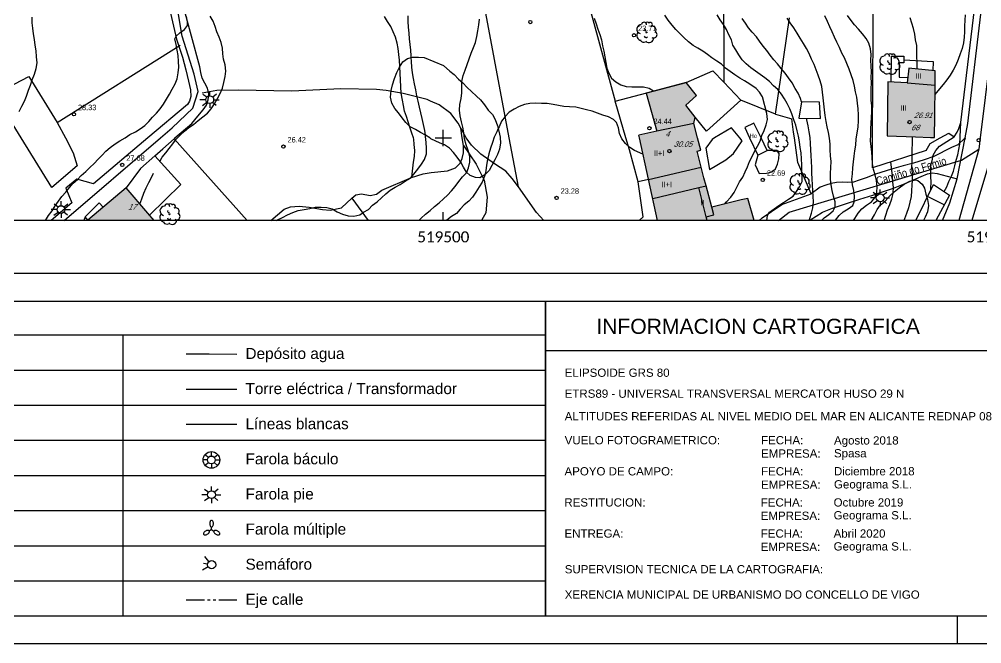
# Model space of a CAD drawing. Header units: millimetres. Extents: x 0 to 759000, y 0 to 594000.
# Drawn here: x 384265 to 559462, y 1 to 113585 of the extents above; entities that cross this region are included whole.
import ezdxf
from ezdxf.enums import TextEntityAlignment as Align

# ---------------------------------------------------------------- set-up
doc = ezdxf.new("R2010")
doc.units = ezdxf.units.MM
doc.header["$LTSCALE"] = 0.05
doc.linetypes.add('CONTINU', pattern=[0, 0])
doc.layers.get('0').update_dxf_attribs({"color": 250})
doc.styles.add('Legend', font='calibri.ttf')
doc.styles.get("Standard").update_dxf_attribs({"font": 'arial.ttf'})
doc.styles.add('Style-Arial', font='arial.ttf')

# ---------------------------------------------------------------- blocks, each defined once
blk = doc.blocks.new('COTAP')
at = {"color": 0}
blk.add_circle((0, 0), 0.3, dxfattribs=at)
blk = doc.blocks.new('ARBOL')
at = {"color": 0}
blk.add_circle((0, 0), 0.0939, dxfattribs=at)
for centre, radius, start, end in [((-0.45, 1.37), 0.48, 359.2878, 173.6078), ((0.16, 1.55), 0.336, 23.1565, 160.4665), ((0.7, 1.41), 0.384, 301.578, 139.328), ((-0.9, 0.61), 0.852, 92.28, 254.58), ((-0.15, 0.51), 0.192, 119.14, 310.56), ((1.05, 0.46), 0.708, 319.8556, 114.7656), ((1.31, -0.4), 0.612, 235.5275, 62.0275), ((-0.89, -0.54), 0.888, 142.64, 266.54), ((-0.48, -1.08), 0.72, 213.78, 295.32), ((-0.06, -0.61), 0.336, 189.64, 323.88), ((0.48, -1), 0.852, 224.67, 0.24)]:
    blk.add_arc(centre, radius, start, end, dxfattribs=at)
blk = doc.blocks.new('FAROLA')
at = {"color": 0}
for p, q in [((-0.71, 0), (-1.79, 0)), ((-1.26, 1.02), (-0.51, 0.49)), ((0, 0.71), (0, 1.51)), ((1.21, 0.98), (0.55, 0.45)), ((0.71, 0), (1.71, 0)), ((-1.3, -1.04), (-0.51, -0.48)), ((0, -0.71), (0, -1.51)), ((1.17, -1.04), (0.51, -0.49))]:
    blk.add_line(p, q, dxfattribs=at)
blk.add_circle((0, 0), 0.71, dxfattribs=at)

msp = doc.modelspace()

# ---------------------------------------------------------------- hatches: boundary and pattern name
at = {"true_color": 0xafafaf}
for points in [[(546762, 104620), (546172, 104680), (545892, 102030), (542382, 102220), (542232, 92370), (547392, 92200), (550132, 92100), (550882, 92080), (550912, 96040), (550962, 101600), (550982, 104190)], [(500470, 77000), (497142, 92000), (497022, 92520), (500322, 93210), (498392, 100170), (505662, 102060), (507532, 99710), (505592, 97960), (507322, 95800), (507052, 94620), (507722, 92000), (508302, 89790), (507682, 89610), (508412, 86700), (508902, 84760), (509282, 83260), (510342, 79420), (515692, 80720), (516902, 81010), (518062, 77000)], [(396826, 77000), (396772, 77060), (403712, 82910), (407652, 78330), (408795, 77000)]]:
    msp.add_hatch(color=253, dxfattribs=at).paths.add_polyline_path(points, flags=0)

# ---------------------------------------------------------------- linework, layer by layer
for p, q in [((480048, 56103), (95462, 56103)), ((403131, 56102), (403131, 4998)), ((480048, 53319), (572548, 53319)), ((480048, 49715), (95462, 49715)), ((480048, 43327), (95462, 43327)), ((480048, 36939), (95462, 36939)), ((480048, 30551), (95462, 30551)), ((480048, 24163), (95462, 24163)), ((480048, 17775), (95462, 17775)), ((480048, 11387), (95462, 11387)), ((555000, 5001), (555000, 1))]:
    msp.add_line(p, q)
at = {"color": 7}
for p, q in [((418530, 33436), (417730, 33436)), ((418071, 34392), (418730, 33926)), ((419240, 34146), (419240, 34946)), ((420413, 34386), (419792, 33882)), ((419950, 33436), (420750, 33436)), ((418066, 32486), (418730, 32956)), ((419240, 32726), (419240, 31926)), ((420367, 32431), (419751, 32943)), ((418008, 28129), (418758, 27599)), ((419268, 27819), (419268, 28619)), ((420478, 28089), (419821, 27555)), ((418558, 27109), (417478, 27109)), ((417968, 26069), (418758, 26629)), ((419268, 26399), (419268, 25599)), ((420438, 26069), (419779, 26617)), ((419978, 27109), (420978, 27109)), ((419276, 20751), (419276, 21251)), ((419276, 20751), (418843, 20501)), ((419276, 20751), (419709, 20501)), ((418795, 14941), (418019, 15856)), ((418545, 14487), (417825, 14610)), ((418633, 13995), (417596, 13392))]:
    msp.add_line(p, q, dxfattribs=at)
for points in [[(0, 594000), (759000, 594000), (759000, 3), (0, 3)], [(18993, 589000), (754000, 589000), (754000, 67319), (18993, 67319)], [(19000, 62319), (754000, 62319), (754000, 5001), (19000, 5001)]]:
    msp.add_lwpolyline(points, close=True)
at = {"ltscale": 0.25, "flags": 128}
for points in [[(553382, 265990), (554152, 256160), (555932, 241850), (557952, 235210), (560472, 222280), (562592, 198540), (563482, 187390), (562102, 143700), (562652, 136430), (561902, 114050), (559192, 92000), (558942, 89930)], [(392432, 77000), (409982, 92000), (412122, 93820), (415842, 97410), (416812, 100440), (416122, 103610), (413912, 110510), (411292, 125960), (409362, 136440), (408122, 139200), (406332, 140990), (403852, 142090), (400122, 141820), (390742, 139470), (377232, 136850)], [(522486, 77000), (524412, 78520), (555762, 87980), (558942, 89930)], [(558942, 89930), (555270, 77000)]]:
    msp.add_lwpolyline(points, dxfattribs=at)
at = {"flags": 128}
for points in [[(556452, 92000), (556902, 94600), (559312, 114540), (560222, 122920), (560292, 134690), (559982, 150790), (560362, 167250), (561102, 189990), (560912, 193610), (560472, 194580), (559482, 194850), (558332, 194620)], [(549342, 89690), (539602, 86580), (539572, 92000), (539562, 93000), (539732, 119990), (540502, 143710), (549462, 144750), (551772, 152660), (558512, 151600)], [(553492, 92890), (554412, 92210), (555012, 93060), (555302, 93740), (555672, 94820), (558402, 117500), (558662, 120540), (558792, 122490), (558902, 126260), (558922, 132330), (558782, 135560), (558352, 145450), (558402, 147570), (558512, 151600)], [(412602, 92000), (415692, 94650), (416792, 95970), (417762, 97090), (418322, 97940), (418672, 98960), (418782, 100020), (418542, 101040), (418042, 101950), (417572, 102870), (417342, 103890), (417112, 104930), (414082, 116060), (411382, 131540), (407872, 144870), (388452, 140610)], [(475122, 83080), (473452, 92000), (465262, 135770)], [(409392, 125230), (412872, 109980), (413962, 106670), (414572, 104390), (415102, 102330), (415432, 100740), (415522, 99530), (415242, 98710), (414872, 98080), (407672, 92000), (397802, 83670), (394722, 84500), (392752, 82890), (393852, 80190), (390087, 77000)], [(512452, 121990), (512492, 102130)], [(455722, 84840), (456022, 87620), (456202, 88640), (456272, 89730), (456172, 90780), (456062, 91790), (456002, 92000), (455752, 92870), (455382, 93930), (455062, 94920), (454742, 95870), (454402, 96870), (454182, 97890), (454022, 98890), (453812, 100160), (453482, 106120), (453382, 107190), (453252, 108270), (453052, 109260), (452752, 110300), (452352, 111270), (451902, 112290), (451312, 113180), (450762, 114090)], [(488112, 115540), (492762, 98700)], [(521902, 96300), (524452, 113850)], [(391192, 94820), (413582, 108860)], [(543002, 102190), (543012, 106880), (545272, 106900), (545292, 105640), (544442, 105670), (544422, 103080), (545992, 102970)], [(461512, 105190), (462632, 104170), (463402, 103510), (464202, 102710), (465032, 102020), (465802, 101200), (466562, 100420), (467502, 99610), (468212, 98900), (468952, 98000), (469602, 97080), (470392, 96260), (470882, 95360), (471292, 94210), (471582, 93220), (471822, 92140), (471832, 92000), (471872, 91080), (471682, 89950), (471312, 88980), (470832, 87990), (470262, 86990), (469782, 86100), (469032, 85270), (468132, 84740), (467322, 84780), (466372, 85150), (465702, 85780), (465142, 86710), (464642, 87600), (463992, 88520), (463282, 89360), (462552, 90110), (461642, 90740), (460902, 91050), (459212, 91860), (458992, 92000), (458202, 92500), (457312, 93010), (456362, 93520), (455422, 94040), (454632, 94810), (453952, 95680), (453302, 96550), (452652, 97360), (452092, 98310), (451842, 99440), (451962, 100610), (452212, 101670), (452552, 102800), (452982, 103930), (453452, 104900), (454112, 105870), (454932, 106470), (455842, 106700), (456912, 106690), (457992, 106620), (461512, 105190)], [(545282, 106190), (550612, 105920), (550572, 104230)], [(505662, 102060), (510512, 104200), (512492, 102130), (515612, 98850), (509352, 93260), (507322, 95800)], [(546762, 104620), (546172, 104680), (545892, 102030), (542382, 102220), (542232, 92370), (547392, 92200), (550132, 92100), (550882, 92080), (550912, 96040), (550962, 101600), (550982, 104190), (546762, 104620)], [(379682, 99919), (386022, 103200), (391192, 94820)], [(497095, 77000), (497812, 77630), (496922, 84030), (495332, 89850), (494702, 92000), (492762, 98700), (505662, 102060)], [(518062, 77000), (516902, 81010), (515692, 80720), (510342, 79420), (509282, 83260), (508902, 84760), (508412, 86700), (507682, 89610), (508302, 89790), (507722, 92000), (507052, 94620), (507322, 95800), (505592, 97960), (507532, 99710), (505662, 102060), (498392, 100170), (500322, 93210), (497022, 92520)], [(545892, 102030), (550962, 101600)], [(391192, 94820), (392672, 92000), (394082, 89310), (394832, 86910), (390202, 83010), (384612, 92000), (379682, 99919)], [(479723, 77000), (478392, 78460), (475122, 83080), (474012, 84610), (472852, 85950), (470782, 87290), (468302, 89030), (466582, 90690), (465642, 91990), (465632, 92000), (464652, 93760), (464132, 94690), (462852, 96460), (460672, 98010), (459102, 98700), (458492, 98970), (454162, 100100), (451022, 100630), (449312, 100780), (442812, 100960), (433852, 100480), (424112, 100670), (420242, 100600), (417542, 100130)], [(521902, 96300), (515612, 98850)], [(526152, 95620), (530082, 95550), (529932, 98520), (526682, 98580), (526152, 95620)], [(507052, 94620), (500322, 93210)], [(519282, 92000), (518002, 94700), (516312, 93890), (517212, 92000)], [(521902, 96300), (524912, 95460)], [(523052, 79920), (528392, 81860), (526012, 87510), (525362, 92000), (525212, 93050), (524912, 95460)], [(465122, 90630), (464912, 92000), (464652, 93760)], [(515412, 92000), (513882, 93850), (510832, 92000), (510402, 91740), (509232, 90130), (509902, 86250), (512852, 88030), (514292, 89190), (515852, 91470), (515412, 92000)], [(549342, 89690), (550082, 90980), (551902, 92000), (553492, 92890)], [(408962, 88740), (410382, 90010), (412462, 91860)], [(412602, 92000), (412462, 91860), (425757, 77000)], [(500470, 77000), (497142, 92000), (497022, 92520)], [(517212, 92000), (518702, 88880), (520392, 89690)], [(520392, 89690), (519282, 92000)], [(556452, 92000), (555082, 90760), (553952, 90230), (550722, 88640), (548982, 88010), (547052, 87390), (545182, 86940), (543062, 86290), (540152, 85390), (538442, 84750), (537162, 84330), (536132, 83980), (535092, 83900), (534072, 83980), (533012, 83920), (532022, 83700), (531062, 83400), (530072, 83020), (528392, 81860)], [(546782, 92220), (546782, 92000), (546742, 88860)], [(552314, 77000), (553672, 80190), (554962, 84560), (556452, 92000)], [(556452, 92000), (556412, 91710)], [(444832, 81070), (445512, 81680), (446562, 81860), (448132, 81510), (449282, 81780), (450282, 82490), (455692, 84830), (457772, 85450), (459242, 85740), (462202, 86020), (463672, 86560), (464522, 87440), (464912, 88230), (465122, 89320), (465122, 90630)], [(465122, 90630), (467452, 87230), (468892, 84340), (469452, 81200), (469212, 78380), (468472, 77110), (468346, 77000)], [(518702, 88880), (518202, 87120), (518942, 85550), (520272, 85620), (521252, 85830), (521912, 86360), (522262, 87230), (522542, 88220), (522592, 89150), (522162, 89740), (520392, 89690)], [(561422, 89540), (557654, 77000)], [(407992, 77940), (413652, 83520), (408962, 88740), (406342, 86470), (403712, 82910)], [(498812, 84470), (508412, 86700)], [(498812, 84470), (496922, 84030)], [(528095, 77000), (528182, 77060), (530452, 78480), (532302, 79220), (534462, 79950), (537252, 80880), (539632, 81560), (541402, 82170), (543372, 82840), (545532, 83740), (548462, 84970), (549582, 85490), (550452, 85650), (551362, 85520), (554962, 84560)], [(539349, 77000), (539932, 78020), (540452, 79010), (541052, 79840), (541882, 80520), (542782, 81500), (543532, 82180), (544432, 82940), (545332, 83620), (546382, 84150), (547442, 84380), (547832, 84280), (548632, 83620), (549042, 82840), (549262, 81800), (549562, 80820), (549782, 79690), (549602, 78560), (549142, 77580), (548832, 77000)], [(403712, 82910), (396772, 77060)], [(408795, 77000), (407652, 78330), (403712, 82910)], [(499582, 81010), (507982, 82960)], [(507982, 82960), (509282, 83260)], [(509292, 77670), (507982, 82960)], [(547439, 77000), (550682, 83530), (553572, 81610)], [(430074, 77000), (432472, 79040), (433632, 79450), (435202, 79590), (437012, 79420), (439462, 78980), (440842, 78880), (442892, 79300), (444832, 81070), (447797, 77000)], [(552602, 79820), (549602, 81360)], [(553572, 81610), (551082, 77000)], [(396242, 77630), (398812, 80190)], [(398812, 80190), (399522, 79380)], [(509292, 77670), (510722, 78040), (510342, 79420)], [(519492, 77480), (523052, 79920)], [(396242, 77630), (396023, 77000)], [(396772, 77060), (396242, 77630)], [(509453, 77000), (509292, 77670)], [(519492, 77480), (518972, 77000)], [(396772, 77060), (396826, 77000)]]:
    msp.add_lwpolyline(points, dxfattribs=at)
for points, elevation in [([(384232, 96830), (384762, 97770), (385212, 98680), (385602, 99610), (385972, 100660), (386302, 101620), (386642, 102580), (387042, 103590), (387352, 104600), (387532, 105640), (387432, 106770), (387352, 107820), (387182, 108850), (387042, 109900), (386852, 110940), (386732, 111950), (386592, 112960), (386592, 113960)], 29000), ([(389022, 77000), (389582, 77910), (390232, 78770), (390792, 79670), (391422, 80500), (392012, 81320), (392722, 82150), (393382, 82970), (394102, 83770), (394852, 84440), (395562, 85160), (396382, 85900), (397112, 86650), (397872, 87350), (398622, 88110), (399332, 88860), (400022, 89620), (400822, 90260), (401712, 90940), (402592, 91480), (403552, 92040), (404392, 92620), (405402, 93120), (406272, 93640), (407122, 94260), (407832, 94990), (408512, 95760), (409222, 96510), (409922, 97310), (410492, 98140), (411042, 99040), (411602, 99950), (412092, 100870), (412622, 101850), (412992, 102780), (413222, 103850), (413302, 104860), (413282, 105900), (413182, 106970), (413002, 107990), (412842, 109010), (412602, 110020), (412832, 110530), (413502, 111140), (414372, 111710), (414892, 112460), (414912, 113100), (414732, 114090)], 28000), ([(409882, 87720), (410282, 88490), (410942, 89260), (411582, 90070), (412222, 90910), (412822, 91780), (413532, 92520), (414352, 93220), (415152, 93890), (415982, 94470), (416802, 95180), (417662, 95830), (418512, 96520), (419202, 97310), (419792, 98210), (420342, 99160), (420842, 100070), (421242, 101060), (421512, 102090), (421722, 103170), (421872, 104170), (421722, 105280), (421442, 106300), (421302, 107300), (421242, 108350), (421032, 109330), (420682, 110300), (420242, 111270), (419942, 112280), (419552, 113250), (419022, 114120)], 27000), ([(455622, 106650), (455612, 106930), (455562, 107980), (455402, 109000), (455272, 110050), (455232, 111060), (455142, 112140), (455032, 113190), (455052, 114190)], 26000), ([(512662, 79980), (513022, 80380), (513762, 81230), (514412, 82100), (514872, 83040), (515382, 83990), (515972, 84850), (516422, 85820), (516812, 86750), (517192, 87720), (517652, 88610), (518102, 89550), (518632, 90520), (519102, 91440), (519442, 92440), (519882, 93380), (520242, 94360), (520462, 95340), (520352, 96440), (519552, 99480), (519032, 100350), (518402, 100980), (517272, 101780), (516292, 102370), (515402, 102890), (514522, 103460), (513652, 104070), (512832, 104710), (512092, 105430), (511212, 105970), (510302, 106560), (509512, 107190), (508692, 107790), (507812, 108330), (506942, 108830), (506092, 109500), (505252, 110240), (504482, 110990), (503772, 111740), (503112, 112530), (502402, 113400), (501762, 114340)], 23000), ([(520347, 77000), (520442, 77870), (520842, 78480), (521702, 79120), (522552, 79710), (523402, 80250), (524272, 80850), (525132, 81410), (525772, 82260), (526302, 83130), (526782, 84090), (526802, 84950), (526702, 85980), (526732, 87100), (526672, 88170), (526612, 89260), (526392, 90270), (526272, 91290), (526102, 92320), (525872, 93310), (525612, 94340), (525262, 95300), (524892, 96370), (524522, 97320), (524052, 98260), (523542, 99120), (522982, 99980), (522362, 100800), (521552, 101490), (520822, 102270), (519952, 102910), (519102, 103560), (518292, 104150), (517442, 104730), (516602, 105460), (515872, 106230), (515222, 107120), (514692, 108010), (514182, 108890), (513902, 109850), (513412, 110750), (512972, 111720), (512442, 112620), (511842, 113500), (511302, 114400)], 22000), ([(532763, 77000), (532812, 77060), (533492, 77890), (534262, 78550), (535162, 79080), (535992, 79700), (536262, 80350), (536312, 81410), (536182, 82440), (535962, 83440), (535842, 84490), (535942, 85500), (536022, 86570), (536122, 87660), (536262, 88660), (536382, 89670), (536512, 90710), (536622, 91830), (536812, 92860), (536972, 93990), (537032, 95100), (537012, 96180), (536972, 97270), (536872, 98310), (536732, 99390), (536482, 100370), (536292, 101390), (536042, 102420), (535702, 103480), (535322, 104500), (534892, 105540), (534472, 106560), (533972, 107440), (533572, 108450), (533112, 109430), (532652, 110330), (532242, 111270), (531782, 112210), (531362, 113190), (530922, 114180)], 19000), ([(536133, 77000), (536332, 77370), (536942, 78320), (537662, 79120), (538502, 79790), (539372, 80350), (540012, 81120), (540352, 82100), (540442, 83160), (540292, 84250), (540062, 85270), (539742, 86280), (539602, 87380), (539542, 88430), (539462, 89430), (539352, 90470), (539212, 91470), (539242, 92580), (539282, 93640), (539352, 94700), (539412, 95720), (539452, 96790), (539452, 97830), (539352, 98840), (539342, 99850), (539342, 100950), (539372, 102020), (539362, 103040), (539372, 104040), (539342, 105080), (539292, 106120), (539332, 107150), (539192, 108190), (538912, 109220), (538402, 110110), (537752, 110910), (537022, 111760), (536312, 112580), (535672, 113360), (535012, 114240)], 18000), ([(556432, 114410), (556352, 113410), (556342, 112330), (556322, 111320), (556242, 110310), (556162, 109300), (555912, 108290), (555562, 107270), (555142, 106240), (554732, 105240), (554232, 104320), (553722, 103430), (553112, 102560), (552432, 101730), (551782, 100940), (550942, 99870)], 16000), ([(464822, 102190), (464822, 102280), (465092, 103330), (465452, 104310), (465802, 105370), (466172, 106410), (466532, 107400), (466932, 108440), (467292, 109380), (467562, 110440), (467762, 111500), (467902, 112560), (468042, 113590)], 25000), ([(488902, 113790), (489252, 112780), (489552, 111790), (489922, 110830), (490232, 109840), (490432, 108780), (490692, 107780), (490872, 106770), (491022, 105730), (491212, 104720), (491602, 103760), (492072, 102860), (492862, 102190), (493742, 101640), (494762, 101370), (495792, 101290), (496802, 101300), (497882, 101290), (498942, 101080), (499692, 100540), (499722, 100520)], 24000), ([(526672, 98540), (526452, 99200), (526022, 100140), (525522, 101020), (524982, 102000), (524312, 102940), (523662, 103810), (522972, 104630), (522302, 105460), (521632, 106230), (520952, 107080), (520322, 107890), (519652, 108680), (519022, 109590), (518442, 110410), (517692, 111240), (517002, 112030), (516462, 112870), (515842, 113720)], 21000), ([(530305, 77000), (530792, 77460), (531622, 78100), (532422, 78750), (532762, 79470), (532782, 80400), (532482, 81430), (532212, 82430), (532032, 83490), (531922, 84490), (531932, 85520), (532002, 86630), (532042, 87740), (531942, 88750), (531872, 89850), (531852, 90850), (531722, 91950), (531552, 92960), (531332, 94000), (531112, 95000), (530942, 96090), (530812, 97130), (530712, 98210), (530572, 99270), (530482, 100340), (530362, 101370), (530062, 102380), (529712, 103410), (529332, 104370), (528942, 105350), (528502, 106300), (528052, 107330), (527532, 108270), (527012, 109200), (526422, 110160), (525862, 111070), (525232, 112010), (524602, 112940), (524022, 113780)], 20000), ([(547702, 104520), (547682, 105760), (547632, 106760), (547672, 107810), (547632, 108810), (547422, 109830), (547282, 110900), (547022, 111900), (546752, 112870), (546452, 113840)], 17000), ([(458202, 92500), (458112, 93370), (457862, 94440), (457622, 95530), (457362, 96560), (457092, 97580), (456892, 98660), (456652, 99680), (456442, 100730), (456212, 101810), (456002, 102820), (455872, 103820), (455742, 104860), (455662, 105920), (455622, 106650)], 26000), ([(465722, 85760), (466042, 86550), (466252, 87610), (466262, 88650), (465972, 89740), (465602, 90770), (465322, 91830), (465202, 92910), (465032, 93980), (464742, 94950), (464522, 96010), (464402, 97070), (464482, 98080), (464702, 99180), (464842, 100220), (464822, 101250), (464822, 102190)], 25000), ([(497792, 89040), (496232, 89730), (495382, 90270), (494612, 90980), (493962, 91830), (493552, 92790), (493322, 93820), (492982, 94780), (492432, 95340), (491492, 95810), (490512, 96160), (489522, 96520), (488532, 96840), (487512, 97120), (486532, 97380), (485552, 97600), (484442, 97670), (483412, 97710), (482422, 97920), (481422, 98060), (480382, 98240), (479332, 98270), (478262, 98300), (477232, 98280), (476232, 98060), (475282, 97740), (474322, 97210), (473442, 96660), (472692, 95920), (472042, 95050), (471592, 94030), (471442, 93690)], 24000), ([(527963, 77000), (528142, 77340), (528462, 78290), (528692, 79280), (528822, 80340), (528802, 81400), (528742, 82400), (528682, 83490), (528572, 84560), (528542, 85590), (528542, 86610), (528462, 87710), (528402, 88830), (528362, 89840), (528302, 90960), (528212, 92070), (528052, 93080), (527862, 94190), (527632, 95270), (527562, 95600)], 21000), ([(552632, 82240), (553122, 83130), (553482, 84090), (553942, 85020), (554322, 85950), (554552, 86940), (554792, 87940), (555082, 88910), (555292, 89890), (555492, 90870), (555672, 94820)], 14000), ([(471442, 93690), (471182, 93080), (470732, 92140), (470402, 91140), (470032, 90120), (469712, 89120), (469492, 88100), (469322, 87050), (469192, 86000), (468992, 85250)], 24000), ([(431027, 77000), (431272, 77130), (432202, 77540), (433102, 78020), (434072, 78450), (435062, 78830), (436102, 78980), (437142, 79190), (438142, 79400), (439232, 79380), (440262, 79360), (441232, 79090), (442112, 78580), (443122, 78120), (444122, 77860), (445172, 77770), (446242, 78010), (446902, 78500), (447842, 79000), (448592, 79760), (449402, 80360), (450212, 81110), (450992, 81840), (451802, 82470), (452692, 83070), (453622, 83520), (454512, 84110), (455462, 84670), (456112, 85440), (456822, 86320), (457462, 87200), (458022, 88060), (458392, 89100), (458402, 90110), (458362, 91160), (458232, 92270), (458202, 92500)], 26000), ([(550192, 82540), (550182, 82900), (550252, 83910), (550182, 85020), (550182, 86100), (550222, 87120), (550412, 87840), (550602, 88850), (551112, 89710), (551742, 90520), (554412, 92210)], 15000), ([(543322, 81990), (543372, 82990), (543292, 84030), (543192, 85080), (542942, 87650)], 17000), ([(546732, 88860), (546732, 87720), (546682, 86640), (546822, 85610), (546782, 84540), (546772, 84240)], 16000), ([(406232, 79970), (406552, 80930), (406942, 81950), (407382, 82910), (407882, 83890), (408332, 84820), (408682, 85580)], 27000), ([(457026, 77000), (457452, 77390), (458212, 78130), (459052, 78780), (459862, 79510), (460702, 80200), (461482, 80900), (462212, 81600), (462932, 82350), (463622, 83170), (464302, 84070), (464972, 84900), (465672, 85630), (465722, 85760)], 25000), ([(468992, 85250), (468932, 85020), (468512, 83970), (467982, 83110), (467392, 82150), (466792, 81250), (466102, 80470), (465252, 79860), (464542, 79040), (463832, 78270), (462932, 77720), (462112, 77070), (462013, 77000)], 24000), ([(546772, 84240), (546762, 83470), (546692, 82360), (546592, 81320), (546392, 80310), (546152, 79280), (545792, 78260), (545372, 77290), (545257, 77000)], 16000), ([(541707, 77000), (541992, 77950), (542332, 78940), (542742, 79910), (543082, 80930), (543322, 81910), (543322, 81990)], 17000)]:
    msp.add_lwpolyline(points, dxfattribs=dict(elevation=elevation))
for points in [[(461452, 90500), (461452, 93500)], [(459952, 92000), (462952, 92000)], [(461452, 77000), (461452, 78500)], [(736452, 77000), (36452, 77000)]]:
    msp.add_lwpolyline(points)
at = {"extrusion": (0, 0, -1)}
for points in [[(-480048, 5000), (-480048, 62319)], [(-480048, 62318), (-480048, 4999)]]:
    msp.add_lwpolyline(points, dxfattribs=at)
at = {"color": 4, "linetype": 'CONTINU', "extrusion": (0, 0, -1)}
msp.add_lwpolyline([(-414635, 52702), (-418863, 52702), (-423847, 52693)], dxfattribs=at)
at = {"color": 1, "linetype": 'CONTINU', "extrusion": (0, 0, -1)}
msp.add_lwpolyline([(-414635, 46314), (-418863, 46314), (-423847, 46305)], dxfattribs=at)
at = {"color": 9, "linetype": 'CONTINU', "extrusion": (0, 0, -1)}
msp.add_lwpolyline([(-414635, 39926), (-418863, 39926), (-423847, 39917)], dxfattribs=at)
at = {"color": 7, "flags": 128}
for points in [[(419276, 21251, 0.159986), (419394, 21289, 0.1063221), (419515, 21426, 0.0710059), (419586, 21609, 0.057309), (419613, 21850, 0.057309), (419586, 22090, 0.0710059), (419515, 22273, 0.1063221), (419394, 22410, 0.159986), (419276, 22448, 0.159986), (419159, 22410, 0.1063221), (419038, 22273, 0.0710059), (418967, 22090, 0.057309), (418940, 21850, 0.057309), (418967, 21609, 0.0710059), (419038, 21426, 0.1063221), (419159, 21289, 0.159986), (419276, 21251)], [(418843, 20501, 0.159986), (418752, 20583, 0.1063221), (418573, 20620, 0.0710059), (418379, 20590, 0.057309), (418157, 20493, 0.057309), (417962, 20349, 0.0710059), (417839, 20196, 0.1063221), (417781, 20023, 0.159986), (417807, 19902, 0.159986), (417898, 19820, 0.1063221), (418078, 19784, 0.0710059), (418271, 19814, 0.057309), (418493, 19910, 0.057309), (418688, 20054, 0.0710059), (418811, 20207, 0.1063221), (418869, 20380, 0.159986), (418843, 20501)], [(419709, 20501, 0.159986), (419684, 20380, 0.1063221), (419742, 20207, 0.0710059), (419865, 20054, 0.057309), (420060, 19910, 0.057309), (420282, 19814, 0.0710059), (420475, 19784, 0.1063221), (420655, 19820, 0.159986), (420746, 19902, 0.159986), (420772, 20023, 0.1063221), (420714, 20196, 0.0710059), (420591, 20349, 0.057309), (420396, 20493, 0.057309), (420174, 20590, 0.0710059), (419980, 20620, 0.1063221), (419801, 20583, 0.159986), (419709, 20501)]]:
    msp.add_lwpolyline(points, format="xyb", close=True, dxfattribs=at)
at = {"color": 254, "extrusion": (0, 0, -1), "flags": 128}
for points in [[(-414657, 7977), (-417955, 7986)], [(-418521, 7986), (-419005, 7986)], [(-419571, 7986), (-420056, 7986)], [(-420621, 7986), (-423847, 7977)]]:
    msp.add_lwpolyline(points, dxfattribs=at)
at = {"color": 7}
for centre, radius in [((419240, 33436), 1510), ((419240, 33436), 710), ((419268, 27109), 710), ((419286, 14370), 750)]:
    msp.add_circle(centre, radius, dxfattribs=at)

# ---------------------------------------------------------------- block references
at = {"xscale": 1000, "yscale": 1000, "zscale": 1000}
for name, p in [('COTAP', (477292, 113060, 24440)), ('ARBOL', (498432, 111190)), ('COTAP', (496162, 110680, 23710)), ('ARBOL', (542662, 105430)), ('FAROLA', (418942, 98960)), ('COTAP', (394202, 96300, 28330)), ('COTAP', (546322, 94870, 26910)), ('COTAP', (498962, 93770, 24440)), ('ARBOL', (522292, 91380)), ('COTAP', (558902, 91590, 13730)), ('COTAP', (432342, 90420, 26420)), ('COTAP', (502612, 89620, 30050)), ('COTAP', (403012, 87090, 27680)), ('COTAP', (519602, 84370, 22690)), ('ARBOL', (526312, 83630)), ('FAROLA', (540982, 81110)), ('COTAP', (482062, 81090, 23280)), ('FAROLA', (391872, 78970)), ('ARBOL', (411622, 78130))]:
    msp.add_blockref(name, p, dxfattribs=at)

# ---------------------------------------------------------------- texts
at = {"width": 0.8}
for s, p in [('23.71', (496912, 111430, 23710)), ('28.33', (394952, 97050, 28330)), ('III', (544662, 96960)), ('24.44', (499712, 94520, 24440)), ('26.42', (433092, 91170, 26420)), ('II+I', (499772, 88720)), ('27.68', (403762, 87840, 27680)), ('22.69', (520352, 85120, 22690)), ('23.28', (482812, 81840, 23280))]:
    msp.add_text(s, height=1000, dxfattribs=at).set_placement(p)
for s, height, rotation, p in [('III', 1000, 359.99, (547420, 102759)), ('Ho', 750, 359.99, (517212, 92000)), ('Camiño do Femio', 1500, 16.7913, (540513, 83380)), ('II+I', 1000, 359.99, (501172, 83040)), ('II', 1000, 359.99, (508242, 79720))]:
    msp.add_text(s, height=height, rotation=rotation, dxfattribs=at).set_placement(p)
at = {"oblique": 25, "width": 0.8}
for s, p in [('26.91', (547072, 95620, 26910)), ('4', (501842, 92250)), ('68', (546562, 93390)), ('30.05', (503362, 90370, 30050)), ('17', (404070, 78980))]:
    msp.add_text(s, height=1000, dxfattribs=at).set_placement(p)
at = {"style": 'Legend'}
for s, p in [('519500', (461452, 73000)), ('519600', (561452, 73000))]:
    msp.add_text(s, height=2000, dxfattribs=at).set_placement(p, align=Align.CENTER)
at = {"style": 'Style-Arial'}
for s, p in [('Depósito agua', (425445, 51798)), ('Torre eléctrica / Transformador', (425445, 45410)), ('Líneas blancas', (425445, 39022)), ('Farola báculo', (425445, 32634)), ('Farola pie', (425445, 26246)), ('Farola múltiple', (425445, 19858)), ('Semáforo', (425445, 13470)), ('Eje calle', (425445, 7082))]:
    msp.add_text(s, height=2000, dxfattribs=at).set_placement(p)
at = {"attachment_point": 7, "line_spacing_factor": 1.1, "style": 'Style-Arial'}
for s, insert, char_height in [('INFORMACION CARTOGRAFICA', (489298, 56319), 2750), ('ELIPSOIDE GRS 80', (483548, 48528), 1500), ('ETRS89 - UNIVERSAL TRANSVERSAL MERCATOR HUSO 29 N', (483548, 44719), 1500), ('ALTITUDES REFERIDAS AL NIVEL MEDIO DEL MAR EN ALICANTE REDNAP 08', (483548, 40601), 1500), ('VUELO FOTOGRAMETRICO:', (483548, 36247), 1500), ('FECHA:       ', (519296, 36247), 1500), ('Agosto 2018', (532564, 35783), 1500), ('EMPRESA:  ', (519296, 33823), 1500), ('Spasa', (532564, 33448), 1500), ('FECHA:       ', (519296, 30591), 1500), ('Diciembre 2018', (532564, 30611), 1500), ('EMPRESA:  ', (519296, 28167), 1500), ('Geograma S.L.', (532564, 27792), 1500), ('RESTITUCION:', (483484, 24935), 1500), ('FECHA:       ', (519232, 24935), 1500), ('Octubre 2019', (532499, 24935), 1500), ('EMPRESA:  ', (519232, 22511), 1500), ('Geograma S.L.', (532499, 22163), 1500), ('ENTREGA:', (483516, 19279), 1500), ('FECHA:      ', (519232, 19279), 1500), ('Abril 2020', (532499, 19279), 1500), ('EMPRESA:  ', (519232, 16855), 1500), ('Geograma S.L.', (532499, 16507), 1500), ('SUPERVISION TECNICA DE LA CARTOGRAFIA:', (483558, 12780), 1500), ('XERENCIA MUNICIPAL DE URBANISMO DO CONCELLO DE VIGO', (483558, 8167), 1500)]:
    msp.add_mtext(s, dxfattribs=dict(at, insert=insert, char_height=char_height))
at = {"insert": (483516, 30591), "char_height": 1500, "width": 20707.94, "attachment_point": 7, "line_spacing_factor": 1.1, "style": 'Style-Arial'}
msp.add_mtext('APOYO DE CAMPO:', dxfattribs=at)

doc.saveas('drawing.dxf')
